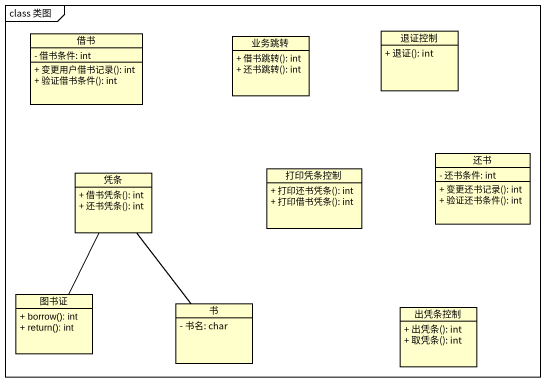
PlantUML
@startuml
mainframe class 类图
hide circle
hide empty members
skinparam classAttributeIconSize 0
class 借书 {
  - 借书条件: int
  + 变更用户借书记录(): int
  + 验证借书条件(): int
}
class 业务跳转 {
  + 借书跳转(): int
  + 还书跳转(): int
}
class 退证控制 {
  + 退证(): int
}
class 凭条 {
  + 借书凭条(): int
  + 还书凭条(): int
}
class 打印凭条控制 {
  + 打印还书凭条(): int
  + 打印借书凭条(): int
}
class 还书 {
  - 还书条件: int
  + 变更还书记录(): int
  + 验证还书条件(): int
}
class 图书证 {
  + borrow(): int
  + return(): int
}
class 书 {
  - 书名: char
}
class 出凭条控制 {
  + 出凭条(): int
  + 取凭条(): int
}
凭条 -- 图书证
凭条 -- 书
@enduml
